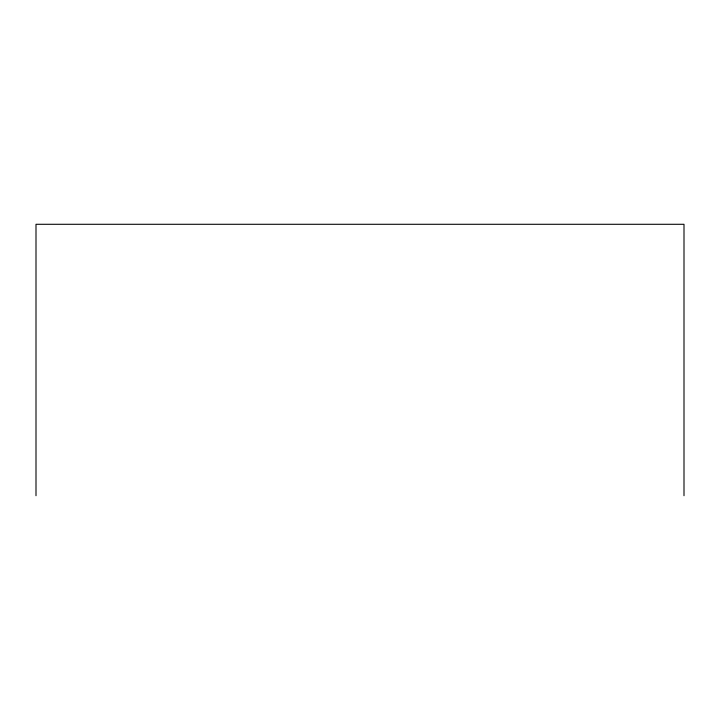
<?xml version="1.0" encoding="UTF-8"?>
<svg xmlns="http://www.w3.org/2000/svg" width="720" height="720" viewBox="0 0 720 720"><rect width="100%" height="100%" fill="white"/><g stroke="black" fill="none" stroke-linecap="round" stroke-linejoin="round"><path stroke-width="1.08" d="M684 495.711L684 224.289L36 224.289L36 495.711"/></g></svg>
